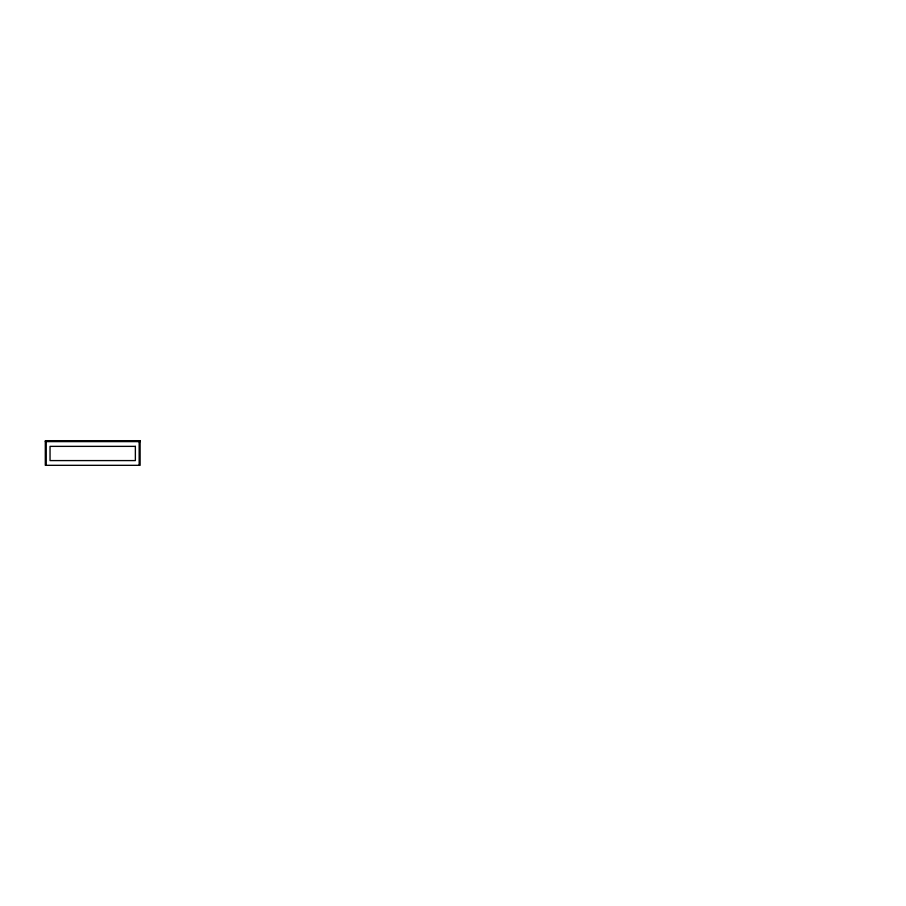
<?xml version="1.0" encoding="UTF-8"?>
<svg xmlns="http://www.w3.org/2000/svg" width="906" height="906" viewBox="0 0 906 906"><rect width="100%" height="100%" fill="white"/><g stroke="black" fill="none" stroke-linecap="round" stroke-linejoin="round"><path stroke-width="1.36" d="M45.3 441.618L140.113 441.618M139.162 441.618L139.162 465.322M46.251 441.618L46.251 465.322M140.113 440.678L45.3 440.678L45.3 465.322L140.113 465.322L140.113 440.678M135.368 446.364L50.045 446.364L50.045 460.588L135.368 460.588L135.368 446.364"/></g></svg>
